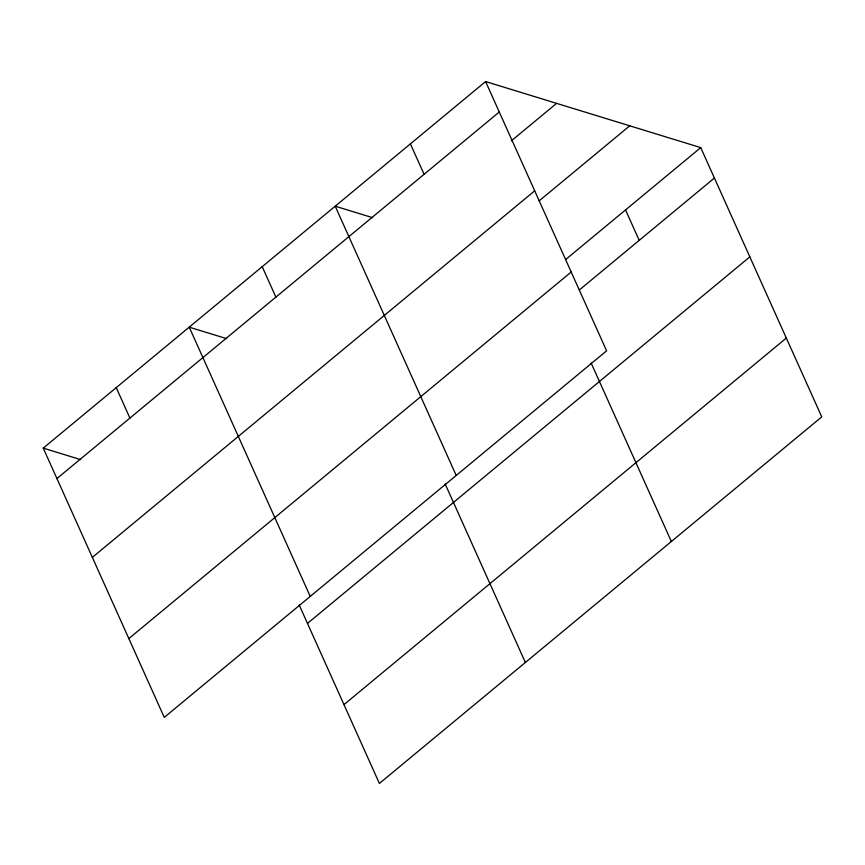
<?xml version="1.0" encoding="UTF-8"?>
<svg xmlns="http://www.w3.org/2000/svg" width="865" height="865" viewBox="0 0 865 865"><rect width="100%" height="100%" fill="white"/><g stroke="black" fill="none" stroke-linecap="round" stroke-linejoin="round"><path stroke-width="1.3" d="M485.6 81.559L606.614 350.822L164.263 717.388L43.25 448.124L485.6 81.559L700.737 147.612L821.75 416.876L379.4 783.441L299.182 604.949M56.928 478.561L499.278 111.996M511.269 140.919L556.595 103.357M92.35 557.374L534.7 190.808M539.09 200.929L629.742 125.814M565.786 259.435L700.737 147.612M128.842 638.575L571.192 272.01M579.463 289.872L714.414 178.039M307.486 623.416L749.836 256.862M343.978 704.618L786.328 338.064M372.642 217.688L335.209 206.194L456.212 475.458M226.662 338.647L189.23 327.165L310.243 596.428M43.25 448.124L80.683 459.618M625.536 209.925L639.213 240.362M591.13 363.019L671.348 541.501M410.399 143.882L424.077 174.308M445.161 483.978L525.369 662.471M262.214 266.68L275.892 297.117M116.234 387.639L129.912 418.076"/></g></svg>
